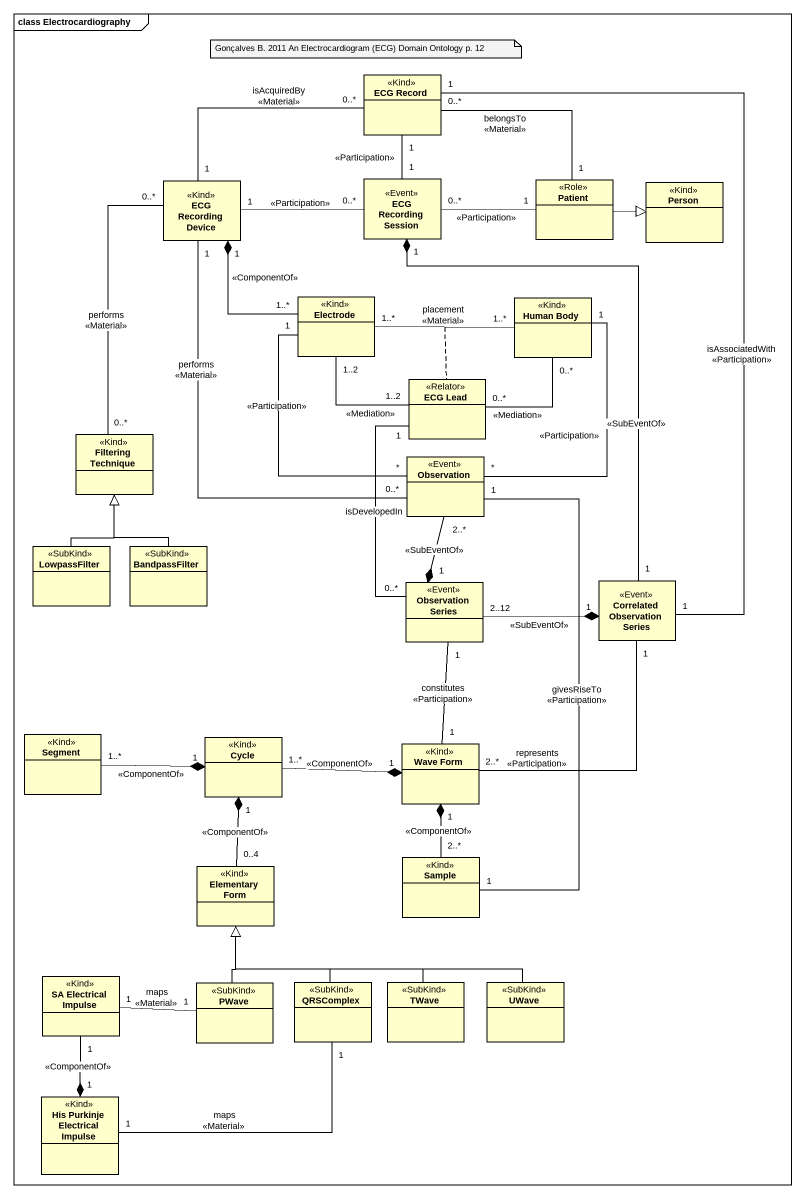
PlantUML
@startuml
mainframe class Electrocardiography
hide circle
hide empty members
class "ECG Record" as ECG_Record <<Kind>>
class "ECG Recording Device" as ECG_Recording_Device <<Kind>>
class "ECG Recording Session" as ECG_Recording_Session <<Event>>
class Patient <<Role>>
class "Person" as Person_ <<Kind>>
class Electrode <<Kind>>
class "Human Body" as Human_Body <<Kind>>
class "ECG Lead" as ECG_Lead <<Relator>>
class "Filtering Technique" as Filtering_Technique <<Kind>>
class Observation <<Event>>
class LowpassFilter <<SubKind>>
class BandpassFilter <<SubKind>>
class "Observation Series" as Observation_Series <<Event>>
class "Correlated Observation Series" as Correlated_Observation <<Event>>
class Segment <<Kind>>
class Cycle <<Kind>>
class "Wave Form" as Wave_Form <<Kind>>
class "Elementary Form" as Elementary_Form <<Kind>>
class Sample <<Kind>>
class "SA Electrical Impulse" as SA_Electrical_Impulse <<Kind>>
class PWave <<SubKind>>
class QRSComplex <<SubKind>>
class TWave <<SubKind>>
class UWave <<SubKind>>
class "His Purkinje Electrical Impulse" as His_Purkinje_Electrical <<Kind>>
ECG_Record "0..*" -left- "1" ECG_Recording_Device : isAcquiredBy\n<<Material>>
ECG_Record "0..*" -- "1" Patient : belongsTo\n<<Material>>
ECG_Record "1" -- "1" Correlated_Observation : isAssociatedWith\n<<Participation>>
ECG_Recording_Device "1" *-- "1..*" Electrode : <<ComponentOf>>
ECG_Recording_Device "0..*" -- "0..*" Filtering_Technique : performs\n<<Material>>
ECG_Recording_Device "1" -- "0..*" Observation : performs\n<<Material>>
ECG_Recording_Session "1" -up- "1" ECG_Record : <<Participation>>
ECG_Recording_Session "0..*" -left- "1" ECG_Recording_Device : <<Participation>>
ECG_Recording_Session "1" *-- "1" Correlated_Observation : <<SubEventOf>>
Patient "1" -left- "0..*" ECG_Recording_Session : <<Participation>>
Patient -right-|> Person_
Human_Body "1..*" -left- "1..*" Electrode : placement\n<<Material>>
(Human_Body, Electrode) .. ECG_Lead
ECG_Lead "1..2" -up- "1..2" Electrode : <<Mediation>>
ECG_Lead "0..*" -up- "0..*" Human_Body : <<Mediation>>
Observation "*" -up- "1" Electrode : <<Participation>>
Observation "*" -up- "1" Human_Body : <<Participation>>
Observation "1" -- "1" Sample : givesRiseTo\n<<Participation>>
LowpassFilter -up-|> Filtering_Technique
BandpassFilter -up-|> Filtering_Technique
Observation_Series "0..*" -up- "1" ECG_Lead : isDevelopedIn
Observation_Series "1" *-up- "2..*" Observation : <<SubEventOf>>
Observation_Series "1" -- "1" Wave_Form : constitutes\n<<Participation>>
Correlated_Observation "1" *-left- "2..12" Observation_Series : <<SubEventOf>>
Correlated_Observation "1" -- "2..*" Wave_Form : represents\n<<Participation>>
Cycle "1" *-left- "1..*" Segment : <<ComponentOf>>
Cycle "1" *-- "0..4" Elementary_Form : <<ComponentOf>>
Wave_Form "1" *-left- "1..*" Cycle : <<ComponentOf>>
Wave_Form "1" *-- "2..*" Sample : <<ComponentOf>>
PWave -up-|> Elementary_Form
PWave "1" -left- "1" SA_Electrical_Impulse : maps\n<<Material>>
QRSComplex -up-|> Elementary_Form
QRSComplex "1" -left- "1" His_Purkinje_Electrical : maps\n<<Material>>
TWave -up-|> Elementary_Form
UWave -left-|> Elementary_Form
His_Purkinje_Electrical "1" *-up- "1" SA_Electrical_Impulse : <<ComponentOf>>
note as N1
  Gonçalves B. 2011 An Electrocardiogram (ECG) Domain Ontology p. 12
end note
@enduml
